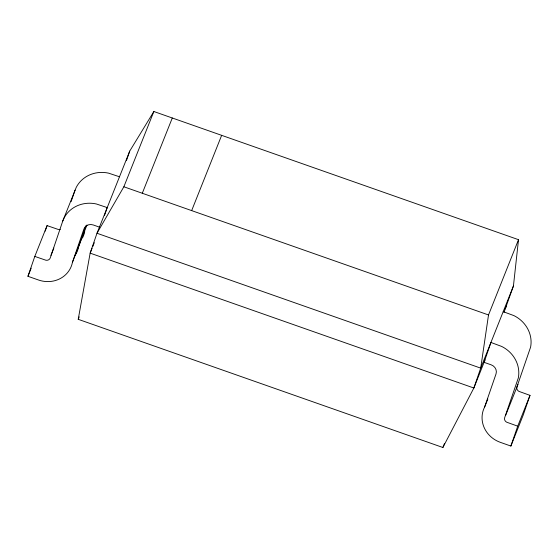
<?xml version="1.0" encoding="UTF-8"?>
<svg xmlns="http://www.w3.org/2000/svg" width="559" height="559" viewBox="0 0 559 559"><rect width="100%" height="100%" fill="white"/><g stroke="black" fill="none" stroke-linecap="round" stroke-linejoin="round"><path stroke-width="0.84" d="M504.036 312.278L513.435 285.977L518.514 239.685L153.851 111.507L129.723 151.105L96.987 233.257L90.146 253.136L78.225 319.315L442.882 447.493L473.857 388.016L485.051 359.905M518.514 239.685L488.517 314.955L480.698 368.129L473.857 388.016L90.146 253.136L92.06 248.322M119.493 176.777L108.607 173.157A30.179 28.076 21.7 0 0 76.227 187.405L62.79 220.952L50.24 257.937A3.948 3.668 21.7 0 1 45.873 260.214L34.798 256.42L27.95 276.3L38.473 279.996A26.601 24.743 21.7 0 0 72.467 262.234L86.973 224.963M45.153 231.181L47.075 225.612L58.15 229.414A3.948 3.668 21.7 0 0 60.323 229.274M71.112 201.617L75.06 190.144M72.467 262.234L83.878 229.099A7.533 7.008 21.7 0 1 93.269 224.97L99.586 227.192M85.841 225.815L78.609 246.826A26.601 24.743 21.7 0 1 75.179 255.239M104.484 215.536L107.216 207.585L96.337 203.965A30.179 28.076 21.7 0 0 63.957 218.206L62.79 220.952M126.439 160.65L129.723 151.105M529.995 395.36L523.147 415.239L510.87 446.047L500.347 442.344A26.601 24.743 21.7 0 1 484.604 407.099L496.015 373.964A7.533 7.008 21.7 0 0 491.193 364.838L484.087 362.344L490.928 342.457L501.689 346.447A30.179 28.076 21.7 0 1 518.326 377.919L504.672 417.671A3.948 3.668 21.7 0 0 506.699 422.199L517.718 426.168L529.995 395.36L518.976 391.391A3.948 3.668 21.7 0 1 516.949 386.863L530.603 347.111A30.179 28.076 21.7 0 0 513.966 315.639L503.205 311.656M510.87 446.047L517.718 426.168M34.798 256.42L47.075 225.612M27.95 276.3L31.178 268.194M50.939 255.358L53.846 248.063M92.703 246.722L94.296 242.711M513.435 285.977L480.698 368.129L96.987 233.257L123.86 186.776L153.851 111.507M78.225 319.315L79.189 316.883M142.293 193.253L172.291 117.991M191.66 210.61L221.65 135.341M442.882 447.493L444.496 443.448M484.604 407.099L487.839 398.993M505.713 415.211L517.983 384.403M505.022 308.945L506.594 305.864M123.86 186.776L488.517 314.955M84.744 231.426A26.601 24.743 21.7 0 1 82.404 238.029"/></g></svg>
